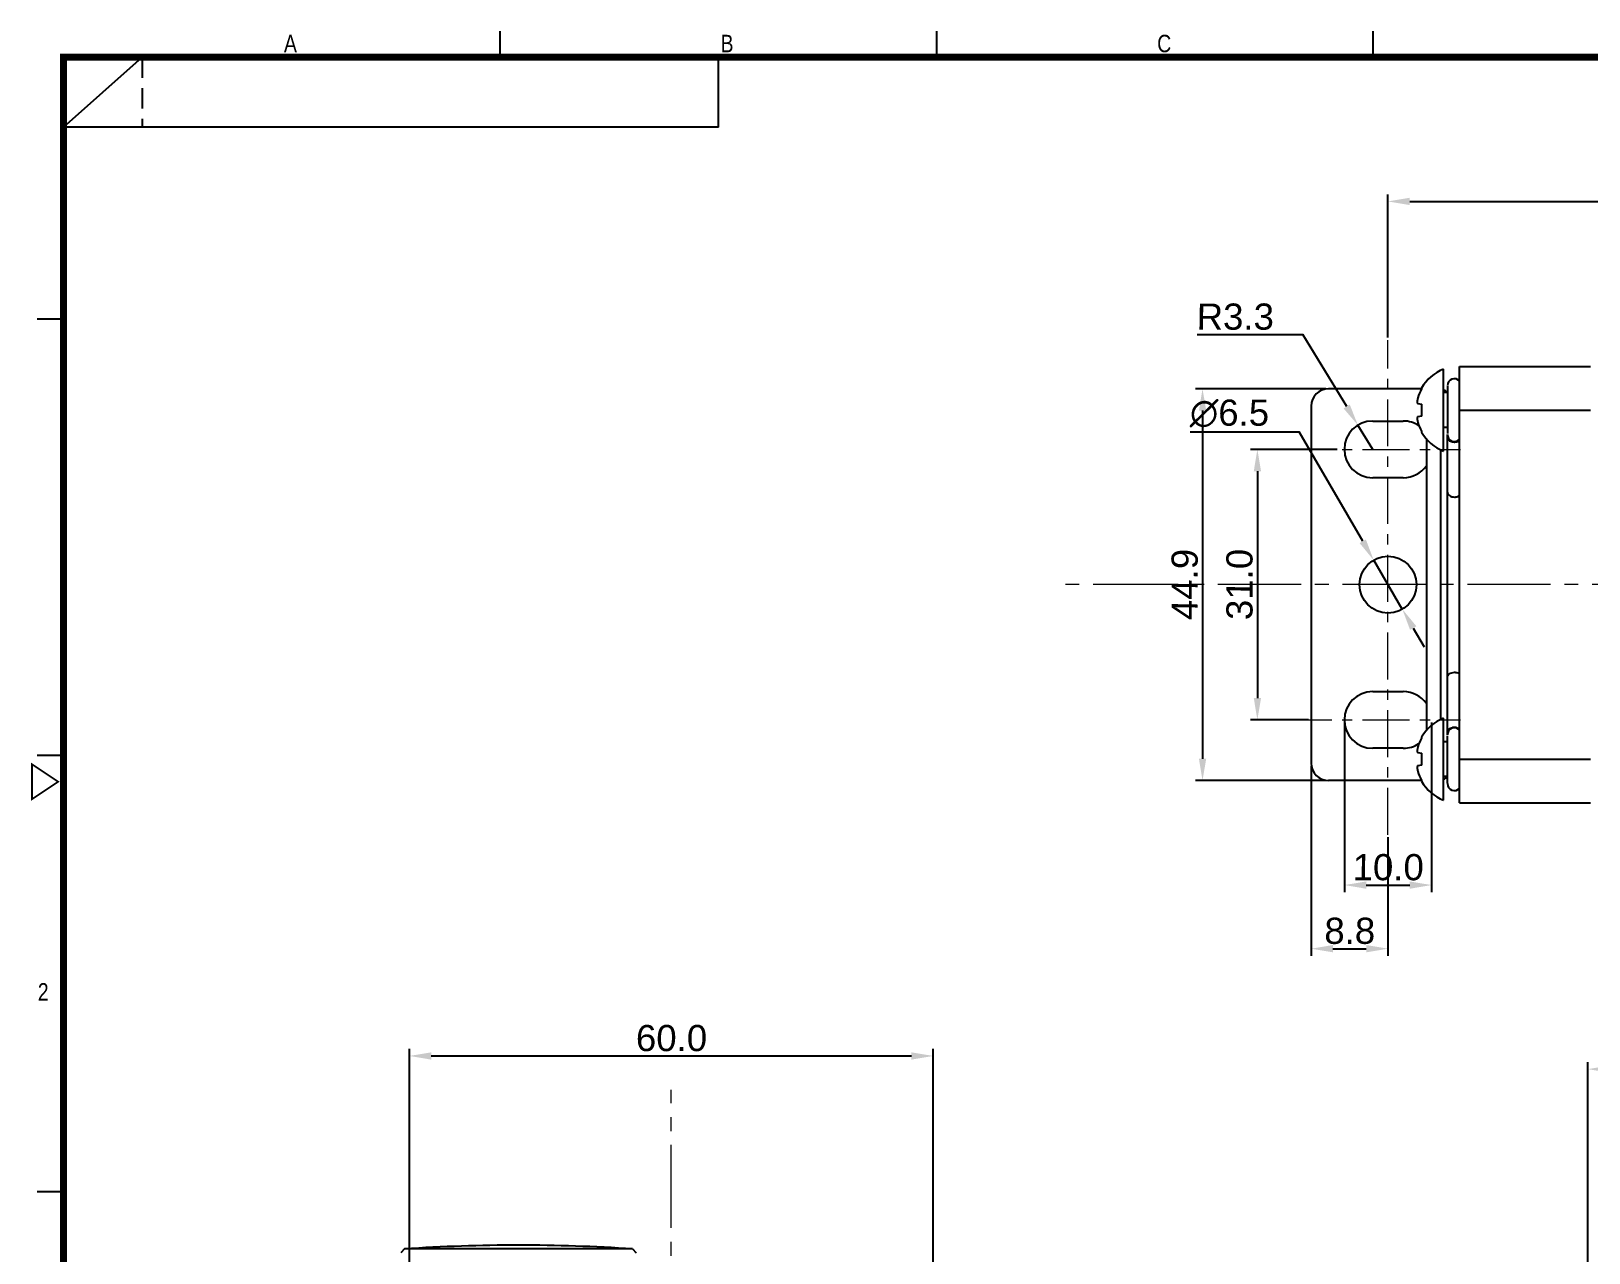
# Model space of a CAD drawing. Header units: millimetres. Extents: x 509 to 2357, y -197 to 647.
# Drawn here: x 1799.9 to 1978.3, y 68.7 to 208.6 of the extents above; entities that cross this region are included whole.
import ezdxf

# ---------------------------------------------------------------- set-up
doc = ezdxf.new("R2010")
doc.units = ezdxf.units.MM
doc.header["$PDMODE"] = 3
doc.header["$PDSIZE"] = 0.7
for name, pattern in [('CENTER', [17.8, 10.75, -2.35, 2.35, -2.35]), ('CENTER2', [28.575, 19.05, -3.175, 3.175, -3.175]), ('HIDDEN', [3.525, 2.35, -1.175])]:
    doc.linetypes.add(name, pattern=pattern)
doc.layers.get('0').update_dxf_attribs({"linetype": 'CONTINUOUS'})
doc.layers.get('Defpoints').update_dxf_attribs({"linetype": 'CONTINUOUS'})
doc.layers.add('3', color=112, linetype='CENTER', lineweight=15)
for name, color, linetype in [('BRKT_HEATSINDXF_CONTINUOUS_LINE', 7, 'CONTINUOUS'), ('Dim', 1, 'CONTINUOUS'), ('FAN50X50X10_DXF_CONTINUOUS_LINE', 7, 'CONTINUOUS'), ('FAN_GRILL50_DXF_CONTINUOUS_LINE', 7, 'CONTINUOUS'), ('KNOB_ROTARY_DXF_CONTINUOUS_LINE', 7, 'CONTINUOUS'), ('TH_T4X20-CUTDXF_CONTINUOUS_LINE', 7, 'CONTINUOUS')]:
    doc.layers.add(name, color=color, linetype=linetype)
doc.styles.add('OMI-1', font='arial.ttf', dxfattribs={"oblique": 1, "height": 3})
doc.styles.get("Standard").update_dxf_attribs({"font": 'gulim.ttc', "width": 0.8})
doc.dimstyles.new('1', dxfattribs={"dimtxt": 5, "dimasz": 2.5, "dimexe": 0.8, "dimexo": 0.3, "dimgap": 0.5, "dimtad": 1, "dimtoh": 1, "dimdec": 1, "dimzin": 0, "dimdsep": 46, "dimtxsty": 'OMI-1', "dimcen": 0, "dimclrd": 256, "dimclre": 256, "dimclrt": 256, "dimadec": 0, "dimazin": 0, "dimtfac": 0.8, "dimtdec": 1, "dimtix": 1, "dimtmove": 0, "dimatfit": 3, "dimfxl": 1, "dimtolj": 1, "dimtzin": 0, "dimarcsym": 0})

# ---------------------------------------------------------------- blocks, each defined once
blk = doc.blocks.new('*D4117')
at = {"layer": 'Defpoints', "color": 0}
for p in [(1903.2, 91.23), (1843.2, 41.85), (1903.2, 41.85)]:
    blk.add_point(p, dxfattribs=at)
at = {"layer": 'Dim', "lineweight": -2}
for p, q in [((1843.2, 42.15), (1843.2, 92.03)), ((1845.7, 91.23), (1900.7, 91.23)), ((1903.2, 42.15), (1903.2, 92.03))]:
    blk.add_line(p, q, dxfattribs=at)
at = {"layer": 'Dim'}
for points in [[(1845.7, 91.64), (1845.7, 90.81), (1843.2, 91.23)], [(1900.7, 90.81), (1900.7, 91.64), (1903.2, 91.23)]]:
    blk.add_solid(points, dxfattribs=at)
at = {"layer": 'Dim', "insert": (1873.2, 93.26), "char_height": 3, "attachment_point": 5, "style": 'OMI-1'}
blk.add_mtext('\\A1;60.0', dxfattribs=at)
blk = doc.blocks.new('*D4124')
at = {"layer": 'Defpoints', "color": 0}
for p in [(1948.47, 167.68), (1934.03, 122.78), (1948.47, 122.78)]:
    blk.add_point(p, dxfattribs=at)
at = {"layer": 'Dim', "lineweight": -2}
for p, q in [((1948.17, 167.68), (1933.23, 167.68)), ((1934.03, 165.18), (1934.03, 125.28)), ((1948.17, 122.78), (1933.23, 122.78))]:
    blk.add_line(p, q, dxfattribs=at)
at = {"layer": 'Dim'}
for points in [[(1934.45, 165.18), (1933.62, 165.18), (1934.03, 167.68)], [(1933.62, 125.28), (1934.45, 125.28), (1934.03, 122.78)]]:
    blk.add_solid(points, dxfattribs=at)
at = {"layer": 'Dim', "insert": (1932, 145.23), "char_height": 3, "attachment_point": 5, "rotation": 90, "style": 'OMI-1'}
blk.add_mtext('\\A1;44.9', dxfattribs=at)
blk = doc.blocks.new('*D4125')
at = {"layer": 'Defpoints', "color": 0}
for p in [(1949.74, 160.73), (1940.31, 129.73), (1946.47, 129.73)]:
    blk.add_point(p, dxfattribs=at)
at = {"layer": 'Dim', "lineweight": -2}
for p, q in [((1949.44, 160.73), (1939.51, 160.73)), ((1940.31, 158.23), (1940.31, 132.23)), ((1946.17, 129.73), (1939.51, 129.73))]:
    blk.add_line(p, q, dxfattribs=at)
at = {"layer": 'Dim'}
for points in [[(1940.73, 158.23), (1939.9, 158.23), (1940.31, 160.73)], [(1939.9, 132.23), (1940.73, 132.23), (1940.31, 129.73)]]:
    blk.add_solid(points, dxfattribs=at)
at = {"layer": 'Dim', "insert": (1938.28, 145.23), "char_height": 3, "attachment_point": 5, "rotation": 90, "style": 'OMI-1'}
blk.add_mtext('\\A1;31.0', dxfattribs=at)
blk = doc.blocks.new('*D4126')
at = {"layer": 'Defpoints', "color": 0}
for p in [(2169.71, 89.72), (1978.17, 41.85), (2169.71, 3.75)]:
    blk.add_point(p, dxfattribs=at)
at = {"layer": 'Dim', "lineweight": -2}
for p, q in [((1978.17, 42.15), (1978.17, 90.52)), ((1980.67, 89.72), (2167.21, 89.72)), ((2169.71, 4.05), (2169.71, 90.52))]:
    blk.add_line(p, q, dxfattribs=at)
at = {"layer": 'Dim'}
for points in [[(1980.67, 90.14), (1980.67, 89.3), (1978.17, 89.72)], [(2167.21, 89.3), (2167.21, 90.14), (2169.71, 89.72)]]:
    blk.add_solid(points, dxfattribs=at)
at = {"layer": 'Dim', "insert": (2073.94, 91.75), "char_height": 3, "attachment_point": 5, "style": 'OMI-1'}
blk.add_mtext('\\A1;191.5', dxfattribs=at)
blk = doc.blocks.new('*D4130')
at = {"layer": 'Defpoints', "color": 0}
for p in [(1946.47, 124.78), (1955.27, 116.58), (1955.27, 103.52)]:
    blk.add_point(p, dxfattribs=at)
at = {"layer": 'Dim', "lineweight": -2}
for p, q in [((1946.47, 124.48), (1946.47, 102.72)), ((1955.27, 116.28), (1955.27, 102.72)), ((1948.97, 103.52), (1952.77, 103.52))]:
    blk.add_line(p, q, dxfattribs=at)
at = {"layer": 'Dim'}
for points in [[(1948.97, 103.94), (1948.97, 103.1), (1946.47, 103.52)], [(1952.77, 103.1), (1952.77, 103.94), (1955.27, 103.52)]]:
    blk.add_solid(points, dxfattribs=at)
at = {"layer": 'Dim', "insert": (1950.87, 105.55), "char_height": 3, "attachment_point": 5, "style": 'OMI-1'}
blk.add_mtext('\\A1;8.8', dxfattribs=at)
blk = doc.blocks.new('*D4131')
at = {"layer": 'Defpoints', "color": 0}
for p in [(1950.27, 129.73), (1960.27, 129.73), (1960.27, 110.81)]:
    blk.add_point(p, dxfattribs=at)
at = {"layer": 'Dim', "lineweight": -2}
for p, q in [((1950.27, 129.43), (1950.27, 110.01)), ((1960.27, 129.43), (1960.27, 110.01)), ((1952.77, 110.81), (1957.77, 110.81))]:
    blk.add_line(p, q, dxfattribs=at)
at = {"layer": 'Dim'}
for points in [[(1952.77, 111.22), (1952.77, 110.39), (1950.27, 110.81)], [(1957.77, 110.39), (1957.77, 111.22), (1960.27, 110.81)]]:
    blk.add_solid(points, dxfattribs=at)
at = {"layer": 'Dim', "insert": (1955.27, 112.84), "char_height": 3, "attachment_point": 5, "style": 'OMI-1'}
blk.add_mtext('\\A1;10.0', dxfattribs=at)
blk = doc.blocks.new('*D4132')
at = {"layer": 'Defpoints', "color": 0}
for p in [(1953.63, 148.03), (1956.91, 142.42)]:
    blk.add_point(p, dxfattribs=at)
at = {"layer": 'Dim', "lineweight": -2}
for p, q in [((1932.61, 162.73), (1945.08, 162.73)), ((1952.38, 150.2), (1945.08, 162.73)), ((1956.91, 142.42), (1953.63, 148.03)), ((1958.16, 140.26), (1959.42, 138.1))]:
    blk.add_line(p, q, dxfattribs=at)
at = {"layer": 'Dim'}
for points in [[(1952.02, 149.99), (1952.74, 150.4), (1953.63, 148.03)], [(1958.52, 140.47), (1957.8, 140.05), (1956.91, 142.42)]]:
    blk.add_solid(points, dxfattribs=at)
at = {"layer": 'Dim', "insert": (1937.1, 164.84), "char_height": 3, "attachment_point": 5, "style": 'OMI-1'}
blk.add_mtext('\\A1;∅6.5', dxfattribs=at)
blk = doc.blocks.new('*D4133')
at = {"layer": 'Defpoints', "color": 0}
for p in [(1951.83, 163.5), (1953.52, 160.73)]:
    blk.add_point(p, dxfattribs=at)
at = {"layer": 'Dim', "lineweight": -2}
for p, q in [((1933.41, 173.89), (1945.53, 173.89)), ((1950.54, 165.64), (1945.53, 173.89)), ((1953.52, 160.73), (1951.83, 163.5))]:
    blk.add_line(p, q, dxfattribs=at)
at = {"layer": 'Dim'}
blk.add_solid([(1950.18, 165.42), (1950.89, 165.86), (1951.83, 163.5)], dxfattribs=at)
at = {"layer": 'Dim', "insert": (1937.76, 175.92), "char_height": 3, "attachment_point": 5, "style": 'OMI-1'}
blk.add_mtext('\\A1;R3.3', dxfattribs=at)
blk = doc.blocks.new('*D4134')
at = {"layer": 'Defpoints', "color": 0}
for p in [(2162.67, 189.14), (2162.67, 182.44), (1955.27, 173.24)]:
    blk.add_point(p, dxfattribs=at)
at = {"layer": 'Dim', "lineweight": -2}
for p, q in [((1955.27, 173.54), (1955.27, 189.94)), ((1957.77, 189.14), (2160.17, 189.14)), ((2162.67, 182.74), (2162.67, 189.94))]:
    blk.add_line(p, q, dxfattribs=at)
at = {"layer": 'Dim'}
for points in [[(1957.77, 189.56), (1957.77, 188.72), (1955.27, 189.14)], [(2160.17, 188.72), (2160.17, 189.56), (2162.67, 189.14)]]:
    blk.add_solid(points, dxfattribs=at)
at = {"layer": 'Dim', "insert": (2058.97, 191.17), "char_height": 3, "attachment_point": 5, "style": 'OMI-1'}
blk.add_mtext('\\A1;\\A1;207.5', dxfattribs=at)

msp = doc.modelspace()

# ---------------------------------------------------------------- linework, layer by layer
for p, q in [((1853.59, 205.65), (1853.59, 208.65)), ((1903.59, 205.65), (1903.59, 208.65)), ((1953.59, 205.65), (1953.59, 208.65)), ((1803.59, 197.65), (1812.59, 205.65)), ((1878.59, 197.65), (1878.59, 205.65)), ((1878.59, 197.65), (1803.59, 197.65)), ((1803.59, 175.65), (1800.59, 175.65)), ((1803.59, 125.65), (1800.59, 125.65)), ((1803.59, 75.65), (1800.59, 75.65))]:
    msp.add_line(p, q)
at = {"linetype": 'HIDDEN'}
msp.add_line((1812.59, 205.65), (1812.59, 197.65), dxfattribs=at)
for points, const_width in [([(2353.59, 205.65), (1803.59, 205.65), (1803.59, -174.35), (2353.59, -174.35)], 0.8), ([(1802.99, 122.65), (1799.99, 120.65), (1799.99, 124.65)], 0.2)]:
    msp.add_lwpolyline(points, close=True, dxfattribs=dict(const_width=const_width))
at = {"layer": '3', "linetype": 'CENTER', "ltscale": 0.5}
for p, q in [((1955.27, 116.58), (1955.27, 173.24)), ((1943.46, 160.73), (1963.58, 160.73)), ((1943.46, 129.73), (1963.58, 129.73))]:
    msp.add_line(p, q, dxfattribs=at)
at = {"layer": '3', "linetype": 'CENTER2', "ltscale": 0.5}
for p, q in [((2188.2, 145.23), (1917.43, 145.23)), ((1873.2, -114.22), (1873.2, 87.36))]:
    msp.add_line(p, q, dxfattribs=at)
at = {"layer": 'BRKT_HEATSINDXF_CONTINUOUS_LINE', "color": 7, "linetype": 'Continuous'}
for p, q in [((1959.1, 167.68), (1948.47, 167.68)), ((1946.47, 165.68), (1946.47, 124.78)), ((1953.52, 163.98), (1957.02, 163.98)), ((1957.02, 157.48), (1953.52, 157.48)), ((1953.52, 132.98), (1957.02, 132.98)), ((1957.02, 126.48), (1953.52, 126.48)), ((1959.1, 122.78), (1948.47, 122.78))]:
    msp.add_line(p, q, dxfattribs=at)
msp.add_circle((1955.27, 145.23), 3.25, dxfattribs=at)
for centre, radius, start, end in [((1948.47, 165.68), 2, 90, 180), ((1960.87, 165.68), 2, 53.0944, 67.6611), ((1953.52, 160.73), 3.25, 90, 270), ((1957.02, 160.73), 3.25, 56.4251, 90), ((1957.02, 160.73), 3.25, 270, 324.6652), ((1953.52, 129.73), 3.25, 90, 270), ((1957.02, 129.73), 3.25, 35.3348, 90), ((1957.02, 129.73), 3.25, 270, 303.5749), ((1948.47, 124.78), 2, 180, 270), ((1960.87, 124.78), 2, 292.3389, 306.9056)]:
    msp.add_arc(centre, radius, start, end, dxfattribs=at)
at = {"layer": 'FAN50X50X10_DXF_CONTINUOUS_LINE', "color": 7, "linetype": 'Continuous'}
for p, q in [((1963.47, 120.23), (1963.47, 170.23)), ((1963.47, 170.23), (1978.47, 170.23)), ((1963.47, 165.23), (1978.47, 165.23)), ((1963.47, 125.23), (1978.47, 125.23)), ((1963.47, 120.23), (1978.47, 120.23))]:
    msp.add_line(p, q, dxfattribs=at)
at = {"layer": 'FAN_GRILL50_DXF_CONTINUOUS_LINE', "color": 7, "linetype": 'Continuous'}
for p, q in [((1962.07, 167.99), (1962.07, 162.53)), ((1962.07, 128.02), (1962.07, 162.43)), ((1959.67, 161.91), (1959.67, 128.54)), ((1961.27, 160.69), (1961.27, 129.77)), ((1962.07, 122.47), (1962.07, 127.92))]:
    msp.add_line(p, q, dxfattribs=at)
for centre, radius, start, end in [((1962.87, 168.03), 0.8, 41.3154, 180), ((1962.87, 162.43), 0.8, 180, 318.6846), ((1962.87, 162.69), 1.12, 259.3236, 270.0012), ((1962.87, 162.69), 1.12, 270.0105, 275.3617), ((1962.87, 162.69), 1.11, 275.34, 280.6839), ((1962.87, 128.03), 0.8, 41.3154, 180), ((1962.87, 127.76), 1.12, 89.9988, 100.6764), ((1962.87, 127.76), 1.12, 84.6383, 89.9895), ((1962.87, 127.77), 1.11, 79.3161, 84.66), ((1962.87, 122.43), 0.8, 180, 318.6846)]:
    msp.add_arc(centre, radius, start, end, dxfattribs=at)
for points, knots in [([(1962.07, 162.14), (1962.07, 162.08), (1962.1, 161.95), (1962.23, 161.78), (1962.43, 161.66), (1962.58, 161.61), (1962.66, 161.59)], [0, 0, 0, 0, 0.215104, 0.449825, 0.712528, 1, 1, 1, 1]), ([(1963.08, 161.59), (1963.11, 161.6), (1963.25, 161.64), (1963.39, 161.7), (1963.47, 161.77)], [0, 0, 0, 0, 0.264672, 1, 1, 1, 1]), ([(1962.07, 155.83), (1962.07, 155.76), (1962.12, 155.6), (1962.31, 155.41), (1962.57, 155.29), (1962.77, 155.27), (1962.87, 155.27)], [0, 0, 0, 0, 0.209467, 0.444656, 0.71203, 1, 1, 1, 1]), ([(1962.87, 155.27), (1962.93, 155.27), (1963.14, 155.28), (1963.35, 155.36), (1963.47, 155.46)], [0, 0, 0, 0, 0.265057, 1, 1, 1, 1]), ([(1962.07, 134.62), (1962.07, 134.69), (1962.12, 134.86), (1962.31, 135.04), (1962.57, 135.16), (1962.77, 135.19), (1962.87, 135.19)], [0, 0, 0, 0, 0.209467, 0.444656, 0.71203, 1, 1, 1, 1]), ([(1962.87, 135.19), (1962.93, 135.19), (1963.14, 135.17), (1963.35, 135.09), (1963.47, 134.99)], [0, 0, 0, 0, 0.265057, 1, 1, 1, 1]), ([(1962.07, 128.31), (1962.07, 128.37), (1962.1, 128.51), (1962.23, 128.67), (1962.43, 128.79), (1962.58, 128.84), (1962.66, 128.86)], [0, 0, 0, 0, 0.215104, 0.449825, 0.712528, 1, 1, 1, 1]), ([(1963.08, 128.86), (1963.11, 128.85), (1963.25, 128.82), (1963.39, 128.75), (1963.47, 128.68)], [0, 0, 0, 0, 0.264672, 1, 1, 1, 1])]:
    msp.add_open_spline(points, degree=3, knots=knots, dxfattribs=at)
at = {"layer": 'KNOB_ROTARY_DXF_CONTINUOUS_LINE', "color": 7, "linetype": 'Continuous'}
for p, q in [((1842.64, 69.12), (1842.22, 68.67)), ((1868.77, 69.12), (1842.64, 69.12)), ((1868.77, 69.12), (1869.19, 68.67))]:
    msp.add_line(p, q, dxfattribs=at)
msp.add_arc((1855.7, -130.45), 200, 86.2544, 93.7456, dxfattribs=at)
at = {"layer": 'TH_T4X20-CUTDXF_CONTINUOUS_LINE', "color": 7, "linetype": 'Continuous'}
for p, q in [((1961.63, 160.53), (1961.63, 169.93)), ((1959.1, 167.75), (1959.1, 167.65)), ((1958.69, 165.98), (1959.1, 165.91)), ((1959.1, 165.91), (1959.1, 164.54)), ((1962.07, 167.23), (1961.63, 167.23)), ((1959.1, 164.54), (1958.69, 164.47)), ((1959.1, 162.8), (1959.1, 162.71)), ((1962.07, 163.23), (1961.63, 163.23)), ((1961.63, 120.53), (1961.63, 129.93)), ((1959.1, 127.75), (1959.1, 127.65)), ((1962.07, 127.23), (1961.63, 127.23)), ((1958.69, 125.98), (1959.1, 125.91)), ((1959.1, 125.91), (1959.1, 124.54)), ((1959.1, 124.54), (1958.69, 124.47)), ((1962.07, 123.23), (1961.63, 123.23)), ((1959.1, 122.8), (1959.1, 122.71))]:
    msp.add_line(p, q, dxfattribs=at)
for centre, radius, start, end in [((1963.48, 165.23), 5.05, 111.5019, 150.0855), ((1963.59, 165.23), 5.1, 151.6885, 163.9775), ((1963.59, 165.22), 5.1, 196.0225, 208.3115), ((1963.48, 165.23), 5.05, 209.9145, 248.4981), ((1963.48, 125.23), 5.05, 111.5019, 150.0855), ((1963.59, 125.23), 5.1, 151.6885, 163.9775), ((1963.59, 125.22), 5.1, 196.0225, 208.3115), ((1963.48, 125.23), 5.05, 209.9145, 248.4981)]:
    msp.add_arc(centre, radius, start, end, dxfattribs=at)
for points, knots in [([(1958.69, 166.64), (1958.68, 166.6), (1958.66, 166.52), (1958.63, 166.4), (1958.62, 166.29), (1958.61, 166.19), (1958.62, 166.11), (1958.63, 166.04), (1958.65, 166), (1958.68, 165.98), (1958.69, 165.98)], [0, 0, 0, 0, 0.184625, 0.361717, 0.525013, 0.668527, 0.787538, 0.879785, 0.947289, 1, 1, 1, 1]), ([(1958.69, 164.47), (1958.68, 164.47), (1958.65, 164.45), (1958.63, 164.41), (1958.62, 164.34), (1958.61, 164.26), (1958.62, 164.16), (1958.63, 164.05), (1958.66, 163.93), (1958.68, 163.85), (1958.69, 163.81)], [0, 0, 0, 0, 0.052723, 0.120247, 0.212513, 0.33153, 0.47503, 0.638301, 0.815377, 1, 1, 1, 1]), ([(1958.69, 126.64), (1958.68, 126.6), (1958.66, 126.52), (1958.63, 126.4), (1958.62, 126.29), (1958.61, 126.19), (1958.62, 126.11), (1958.63, 126.04), (1958.65, 126), (1958.68, 125.98), (1958.69, 125.98)], [0, 0, 0, 0, 0.184625, 0.361717, 0.525013, 0.668527, 0.787538, 0.879785, 0.947289, 1, 1, 1, 1]), ([(1958.69, 124.47), (1958.68, 124.47), (1958.65, 124.45), (1958.63, 124.41), (1958.62, 124.34), (1958.61, 124.26), (1958.62, 124.16), (1958.63, 124.05), (1958.66, 123.93), (1958.68, 123.85), (1958.69, 123.81)], [0, 0, 0, 0, 0.052723, 0.120247, 0.212513, 0.33153, 0.47503, 0.638301, 0.815377, 1, 1, 1, 1])]:
    msp.add_open_spline(points, degree=3, knots=knots, dxfattribs=at)

# ---------------------------------------------------------------- texts
at = {"width": 0.85}
for s, p in [('A', (1828.84, 206.23)), ('B', (1878.84, 206.23)), ('C', (1928.84, 206.23)), ('2', (1800.65, 97.57))]:
    msp.add_text(s, height=2, dxfattribs=at).set_placement(p)

# ---------------------------------------------------------------- dimensions: what is measured, and where the dimension line sits
at = {"layer": 'Dim'}
dim = msp.add_linear_dim(base=(2162.67, 189.14), p1=(1955.27, 173.24), p2=(2162.67, 182.44), text='\\A1;207.5', dimstyle='1', override={"dimtxt": 7, "dimtxsty": 'OMI-1'}, dxfattribs=at)
dim.commit()
dim.dimension.update_dxf_attribs({"geometry": '*D4134', "text_midpoint": (2058.97, 189.14), "dimtype": 160})
dim = msp.add_radius_dim(center=(1953.52, 160.73), mpoint=(1951.83, 163.5), dimstyle='1', dxfattribs=at)
dim.commit()
dim.dimension.update_dxf_attribs({"geometry": '*D4133', "text_midpoint": (1937.76, 173.89), "dimtype": 164})
for base, p1, p2, picture, middle in [((1934.03, 122.78), (1948.47, 167.68), (1948.47, 122.78), '*D4124', (1932, 145.23)), ((1940.31, 129.73), (1949.74, 160.73), (1946.47, 129.73), '*D4125', (1938.28, 145.23))]:
    dim = msp.add_linear_dim(base=base, p1=p1, p2=p2, angle=90, dimstyle='1', dxfattribs=at)
    dim.commit()
    dim.dimension.update_dxf_attribs({"geometry": picture, "text_midpoint": middle})
dim = msp.add_diameter_dim_2p(p1=(1956.91, 142.42), p2=(1953.63, 148.03), dimstyle='1', dxfattribs=at)
dim.commit()
dim.dimension.update_dxf_attribs({"geometry": '*D4132', "text_midpoint": (1937.1, 162.73), "dimtype": 163})
for base, p1, p2, picture, middle in [((1960.27, 110.81), (1950.27, 129.73), (1960.27, 129.73), '*D4131', (1955.27, 112.84)), ((1955.27, 103.52), (1946.47, 124.78), (1955.27, 116.58), '*D4130', (1950.87, 105.55)), ((1903.2, 91.23), (1843.2, 41.85), (1903.2, 41.85), '*D4117', (1873.2, 93.26)), ((2169.71, 89.72), (1978.17, 41.85), (2169.71, 3.75), '*D4126', (2073.94, 91.75))]:
    dim = msp.add_linear_dim(base=base, p1=p1, p2=p2, dimstyle='1', dxfattribs=at)
    dim.commit()
    dim.dimension.update_dxf_attribs({"geometry": picture, "text_midpoint": middle})

doc.saveas('drawing.dxf')
